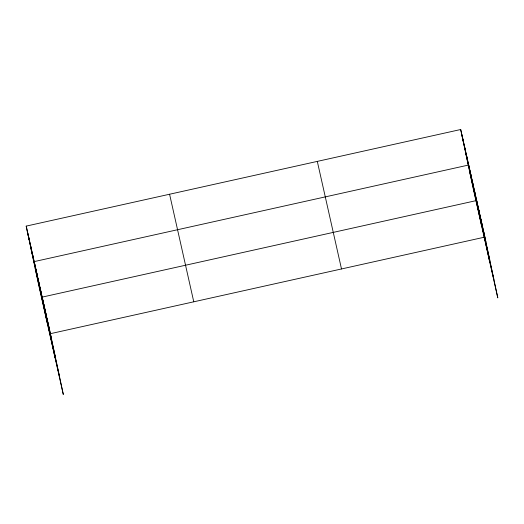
<?xml version="1.0" encoding="UTF-8"?>
<svg xmlns="http://www.w3.org/2000/svg" width="524" height="524" viewBox="0 0 524 524"><rect width="100%" height="100%" fill="white"/><g stroke="black" fill="none" stroke-linecap="round" stroke-linejoin="round"><path stroke-width="0.79" d="M26.2 226.113L50.389 333.683L63.312 394.487L39.123 286.916L26.2 226.113L460.688 129.513L484.877 237.084L497.8 297.887L473.611 190.317L460.688 129.513M50.389 333.683L484.877 237.084M461.683 134.196L485.872 241.767M465.62 152.72L489.809 260.29M469.674 171.8L493.863 279.371M317.302 161.392L341.497 268.963M169.579 194.234L193.769 301.804M27.196 230.796L51.385 338.366M31.132 249.313L55.321 356.883M35.187 268.393L59.376 375.963M481.589 222.458L482.584 227.141M483.233 229.774L484.228 234.457M479.938 215.141L480.934 219.825M478.294 207.825L479.29 212.508M489.573 261.319L476.65 200.515L42.169 297.108L55.092 357.912M474.652 191.64L475.648 196.323M472.661 182.765L473.657 187.448M470.663 173.889L471.659 178.573M481.589 225.818L468.666 165.014L34.184 261.607L47.108 322.411M466.674 156.139L467.67 160.822M464.677 147.264L465.672 151.947M462.679 138.388L463.675 143.072M47.101 319.05L48.097 323.734M48.745 326.367L49.741 331.05M45.457 311.734L46.453 316.417M43.813 304.424L44.809 309.108M40.171 288.233L41.167 292.916M38.173 279.358L39.169 284.041M36.176 270.482L37.171 275.166M32.187 252.732L33.182 257.415M30.189 243.857L31.185 248.54M28.198 234.981L29.193 239.665"/></g></svg>
